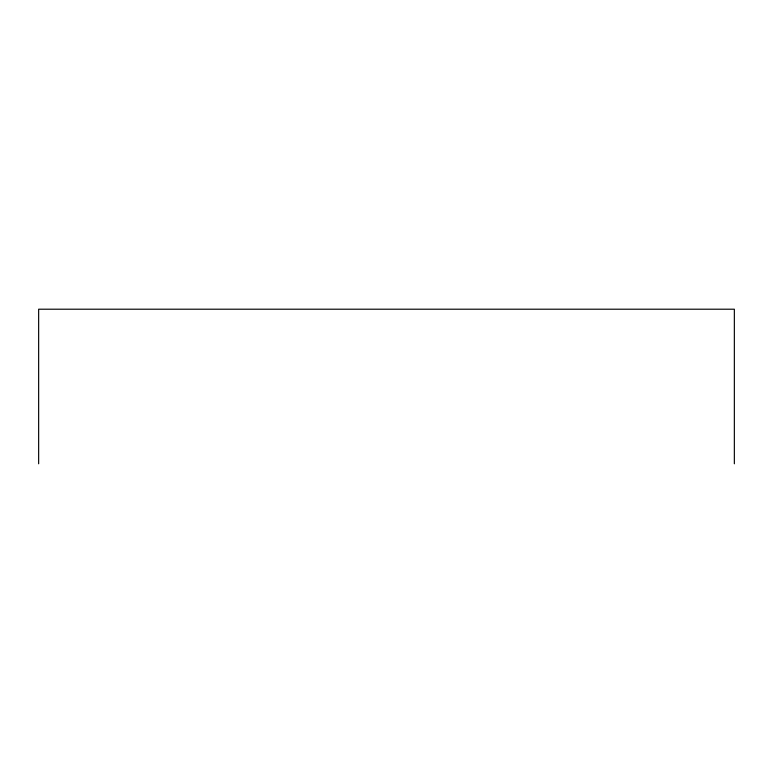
<?xml version="1.0" encoding="UTF-8"?>
<svg xmlns="http://www.w3.org/2000/svg" width="773" height="773" viewBox="0 0 773 773"><rect width="100%" height="100%" fill="white"/><g stroke="black" fill="none" stroke-linecap="round" stroke-linejoin="round"><path stroke-width="1.16" d="M734.35 463.79L734.35 309.21L38.65 309.21L38.65 463.79"/></g></svg>
